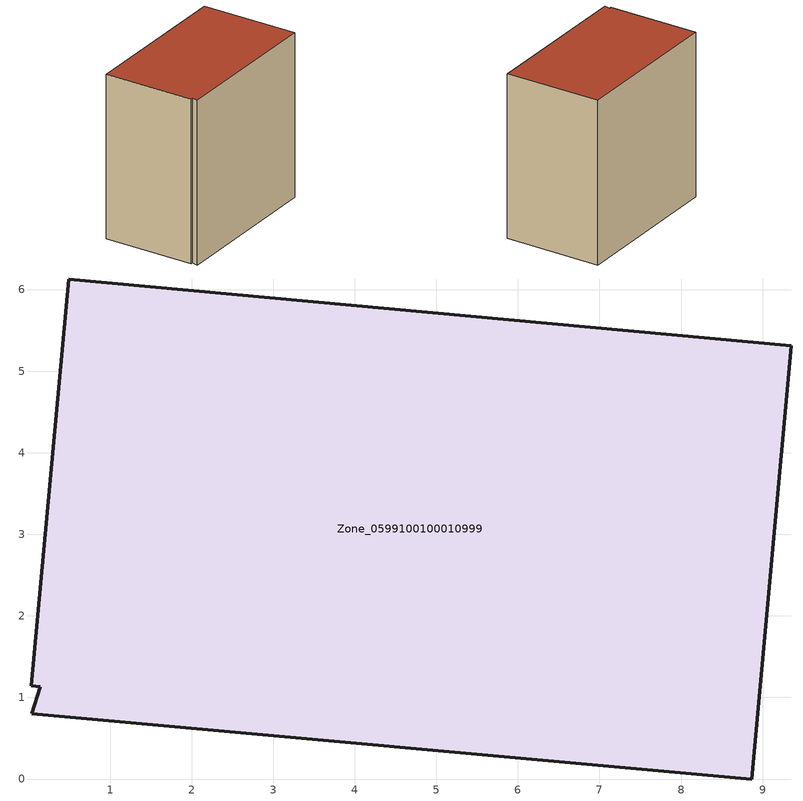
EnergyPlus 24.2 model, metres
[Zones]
Zone_0599100100010999
 floor ground (C_G): 0.04,0.8 0.14,1.13 0.03,1.14 0.5,6.13 9.35,5.31 8.86,0 z3.75
 wall outside (C_F): 8.86,0 9.35,5.31 0.5,6.13 0.03,1.14 0.14,1.13 0.04,0.8 8.86,0 z3.75:12.86
 roof outside (C_R): 0.14,1.13 0.04,0.8 8.86,0 9.35,5.31 0.5,6.13 0.03,1.14 z12.86
[BUILDING]
Pand.0599100100010999: North Axis=0; Terrain=City; Loads Convergence Tolerance Value=0.04; Temperature Convergence Tolerance Value=0.4; Solar Distribution=FullExterior; Maximum Number of Warmup Days=25; Minimum Number of Warmup Days=1
[Site:Location]
Rotterdam.The.Hague.AP_ZH_NLD Design_Conditions: Latitude=51.96; Longitude=4.45; Time Zone=1; Elevation=-4.5
[SITE:GROUNDTEMPERATURE:BUILDINGSURFACE]
18, 18, 18, 18, 18, 18, 18, 18, 18, 18, 18, 18
[MATERIAL] Thermal Absorptance=0.9; Solar Absorptance=0.7; Visible Absorptance=0.7
Name | Roughness | Thickness | Conductivity | Density | Specific Heat
G.TI.2015-2018 | MediumSmooth | 0.15 | 0.0428571 | 540 | 1210
F.TI.2015-2018 | Rough | 0.3 | 0.0666667 | 1920 | 840
R.TI.2015-2018 | MediumRough | 0.2 | 0.0333333 | 1500 | 1000
[CONSTRUCTION]
C_G: G.TI.2015-2018
C_F: F.TI.2015-2018
C_R: R.TI.2015-2018
[ZONE]
Zone_0599100100010999: Type=1; Multiplier=1; Ceiling Height=Autocalculate; Volume=Autocalculate; Floor Area=autocalculate; Part of Total Floor Area=Yes
[ZONEINFILTRATION:DESIGNFLOWRATE]
Infil_Zone_0599100100010999: Zone or ZoneList or Space or SpaceList=Zone_0599100100010999; Schedule=AlwaysOn; Design Flow Rate Calculation Method=Flow/Area; Flow Rate per Floor Area=0.0015; Constant Term Coefficient=1; Temperature Term Coefficient=0; Velocity Term Coefficient=0; Velocity Squared Term Coefficient=0
[HVACTEMPLATE:ZONE:IDEALLOADSAIRSYSTEM]
Zone_0599100100010999: Maximum Heating Supply Air Temperature=50; Minimum Cooling Supply Air Temperature=13; Maximum Heating Supply Air Humidity Ratio=0.0156; Minimum Cooling Supply Air Humidity Ratio=0.0077; Heating Limit=NoLimit; Cooling Limit=NoLimit; Dehumidification Control Type=ConstantSensibleHeatRatio; Cooling Sensible Heat Ratio=0.7; Dehumidification Setpoint=60; Humidification Control Type=None; Humidification Setpoint=30; Outdoor Air Method=None; Outdoor Air Flow Rate per Person=0.00944; Outdoor Air Flow Rate per Zone Floor Area=0; Outdoor Air Flow Rate per Zone=0; Demand Controlled Ventilation Type=None; Outdoor Air Economizer Type=NoEconomizer; Heat Recovery Type=None; Sensible Heat Recovery Effectiveness=0.7; Latent Heat Recovery Effectiveness=0.65
[ZONECONTROL:THERMOSTAT]
ThermostatControl_Zone_0599100100010999: Zone or ZoneList=Zone_0599100100010999; Control Type Schedule=DualSetpointControlType; Control 1=Thermostat_Zone_0599100100010999; Temperature Difference Between Cutout And Setpoint=0
[THERMOSTATSETPOINT:DUALSETPOINT]
Thermostat_Zone_0599100100010999: Heating Setpoint Temperature Schedule=HeatingSetpoint_Zone_0599100100010999; Cooling Setpoint Temperature Schedule=CoolingSetpoint_Zone_0599100100010999
[SCHEDULE:COMPACT]
HeatingSetpoint_Zone_0599100100010999: Through: 12/31, For: AllDays, Until: 24:00, 21
CoolingSetpoint_Zone_0599100100010999: Through: 12/31, For: AllDays, Until: 24:00, 24
DualSetpointControlType: Through: 12/31, For: AllDays, Until: 24:00, 4
AlwaysOn: Through: 12/31, For: AllDays, Until: 24:00, 1
